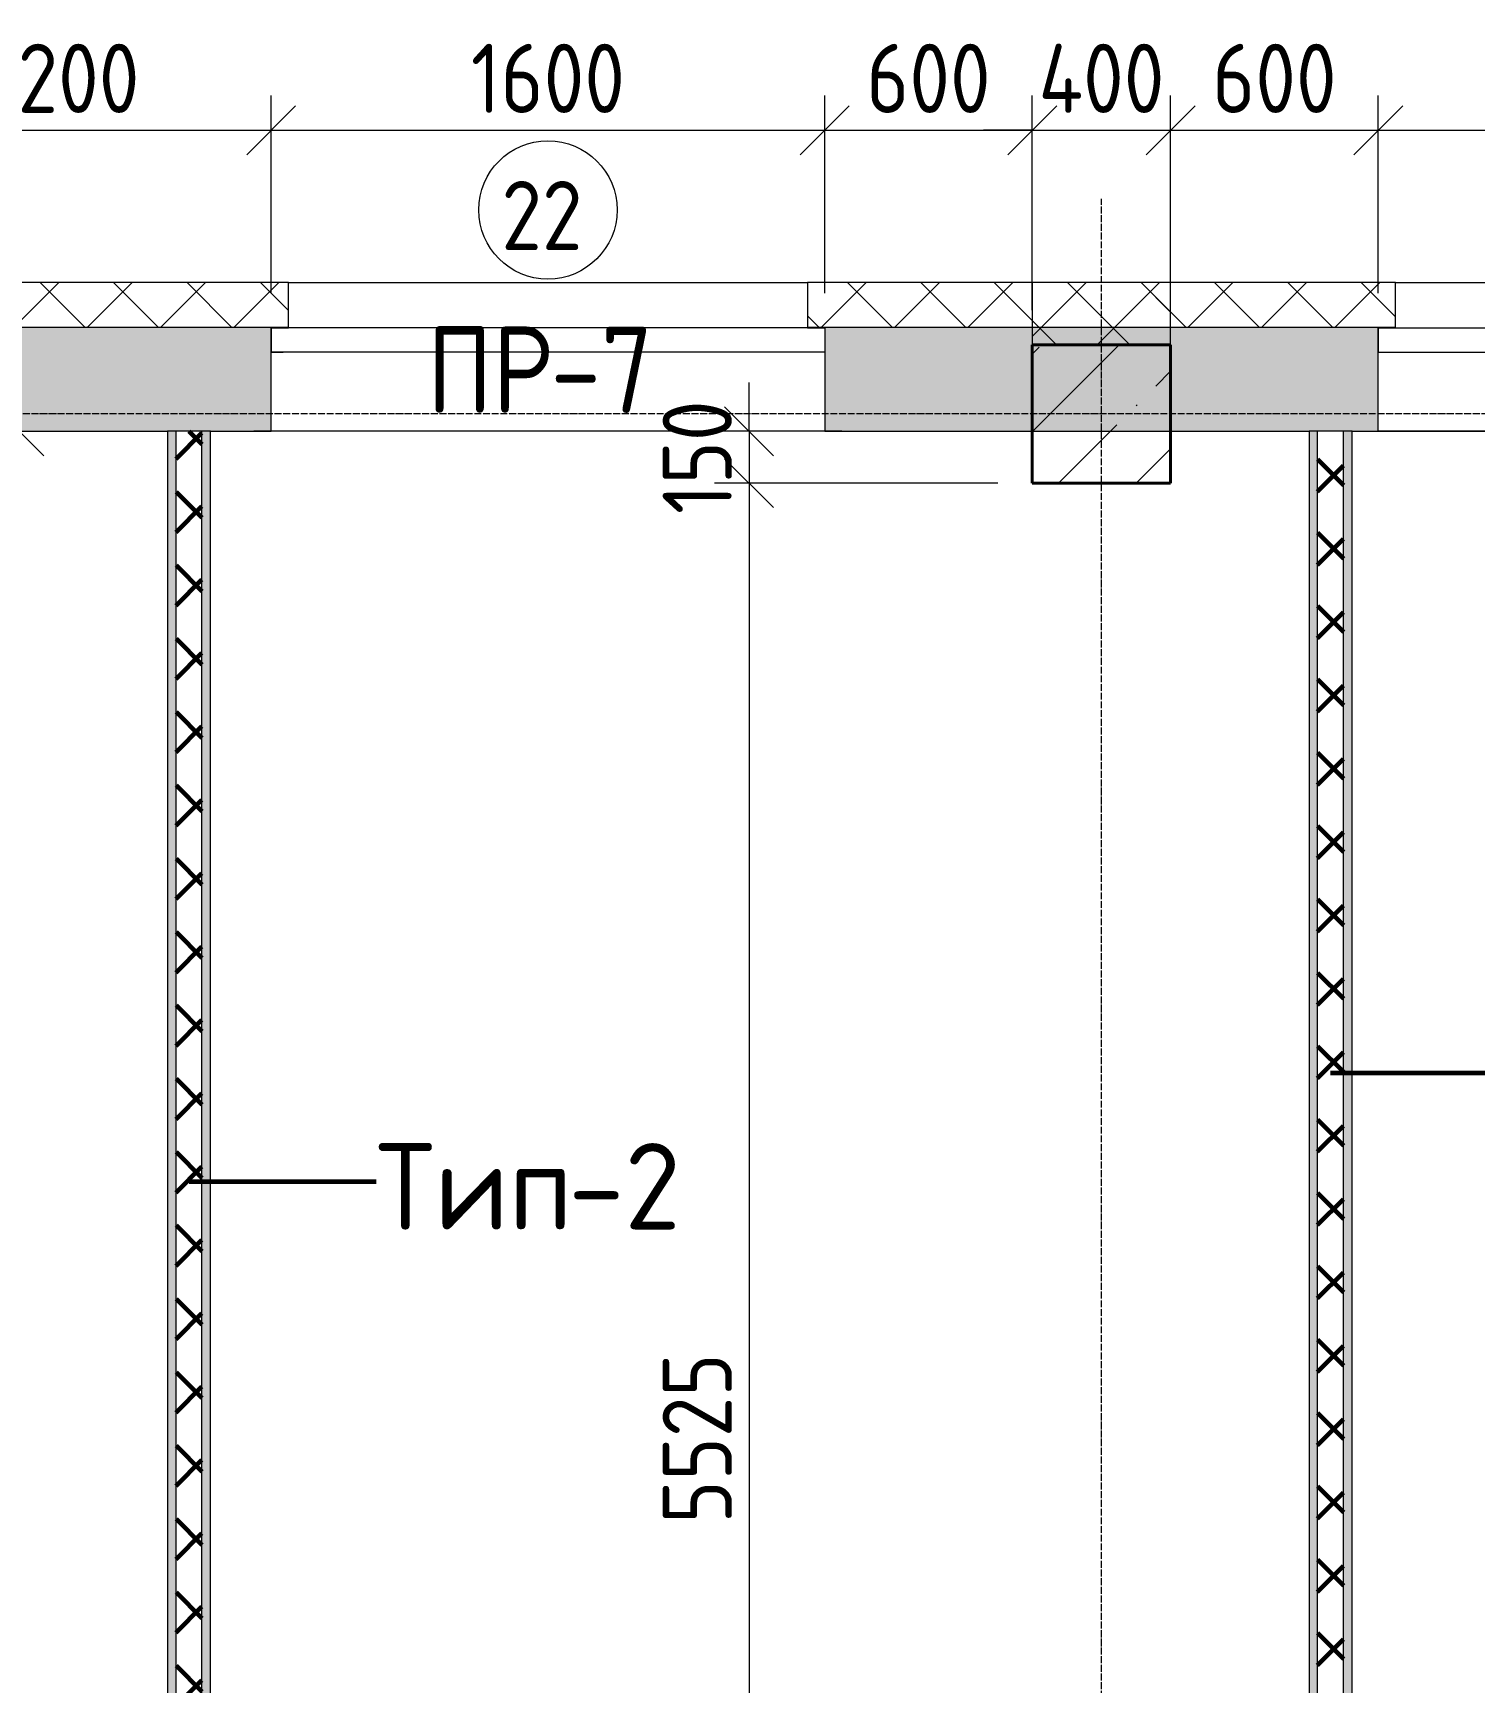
# Model space of a CAD drawing. Header units: millimetres. Extents: x -60946 to 138510, y -262288 to 24501.
# Drawn here: x 30721 to 34886, y -192890 to -188122 of the extents above; entities that cross this region are included whole.
import ezdxf

# ---------------------------------------------------------------- set-up
doc = ezdxf.new("R2010")
doc.units = ezdxf.units.MM
doc.linetypes.add('ADSK_Линия сетки', pattern=[25, 20, -2.5, 0, -2.5])
for name, color, linetype, lineweight in [('2)Тип-2', 3, 'Continuous', 60), ('_ Окна', 7, 'Continuous', 18), ('Марки', 7, 'Continuous', 20), ('Марки окон', 7, 'Continuous', 20), ('Несущие колонны', 7, 'Continuous', 18), ('Окна', 7, 'Continuous', 9), ('Оси', 7, 'Continuous', 9), ('Размеры', 7, 'Continuous', 9), ('Стены внутренние', 7, 'Continuous', 18), ('Стены наружные', 7, 'Continuous', 18), ('Стены штриховка', 7, 'Continuous', 9)]:
    doc.layers.add(name, color=color, linetype=linetype, lineweight=lineweight)
doc.styles.add('GOST Common_2', font='', dxfattribs={"width": 0.9, "height": 250})
doc.styles.add('GOST Common_3', font='', dxfattribs={"width": 0.9, "height": 200})
doc.styles.add('GOST Common_4', font='', dxfattribs={"height": 250})
doc.styles.get('GOST Common_2').set_extended_font_data('GOST Common')
doc.styles.get('GOST Common_3').set_extended_font_data('GOST Common')
doc.styles.get('GOST Common_4').set_extended_font_data('GOST Common')
doc.dimstyles.new('ADSK_Основной_2_0_1', dxfattribs={"dimscale": 304.8, "dimtxt": 201.142999, "dimasz": 0.463911, "dimexe": 0.328084, "dimexo": 0.328084, "dimgap": 0.164042, "dimtad": 1, "dimdec": 3, "dimrnd": 0.001, "dimdsep": 46, "dimtxsty": 'GOST Common_3', "dimblk1": 'OBLIQUE', "dimblk2": 'OBLIQUE', "dimsah": 1, "dimcen": 0.09, "dimdle": 0.328084, "dimazin": 2, "dimtfac": 1, "dimtdec": 4, "dimtix": 1, "dimtmove": 1, "dimatfit": 3, "dimfxl": 1, "dimtvp": 1, "dimtolj": 1, "dimtzin": 0, "dimlwd": 20, "dimlwe": 20, "dimarcsym": 2})
doc.dimstyles.new('ADSK_Основной_2_0_2', dxfattribs={"dimscale": 304.8, "dimtxt": 201.142999, "dimasz": 0.463911, "dimexe": 0.328084, "dimexo": 0.328084, "dimgap": 0.164042, "dimtad": 1, "dimdec": 3, "dimrnd": 0.001, "dimdsep": 46, "dimtxsty": 'GOST Common_3', "dimblk1": 'OBLIQUE', "dimblk2": 'OBLIQUE', "dimsah": 1, "dimcen": 0.09, "dimdle": 0.328084, "dimazin": 2, "dimtfac": 1, "dimtdec": 4, "dimtix": 1, "dimtmove": 0, "dimatfit": 3, "dimfxl": 1, "dimtvp": 1, "dimtolj": 1, "dimtzin": 0, "dimlwd": 20, "dimlwe": 20, "dimarcsym": 2})
pattern_1 = [(45, (9.36, -198628.46), (-106.066, 106.066), []), (135, (9.36, -198628.46), (-106.066, -106.066), [])]

# ---------------------------------------------------------------- blocks, each defined once
blk = doc.blocks.new('ОКНО L03 _2СТ_RS - ОК-5_1600х2000h-3556607-Кладочный план 4-го этажа')
at = {"layer": '_ Окна'}
for p, q in [((-838.1, -79), (761.9, -79)), ((-838.1, -149), (-838.1, -79)), ((-838.1, -79), (-803.1, -79)), ((-818.1, -79), (-38.1, -79)), ((-38.1, -79), (741.9, -79)), ((761.9, -79), (726.9, -79)), ((761.9, -149), (761.9, -79)), ((-838.1, -149), (761.9, -149)), ((-838.1, -149), (-833.1, -149)), ((-818.1, -149), (-38.1, -149)), ((-38.1, -149), (741.9, -149)), ((761.9, -149), (756.9, -149))]:
    blk.add_line(p, q, dxfattribs=at)
at = {"layer": 'Окна'}
blk.add_line((-888.1, 150), (811.9, 150), dxfattribs=at)
blk = doc.blocks.new('ADSK_КолоннаЖБ_Прямоугольная - 400x400 мм-1807143-Кладочный план 4-го этажа')
at = {"layer": 'Несущие колонны', "lineweight": 40}
for p, q in [((-200, 200), (200, 200)), ((-200, -200), (-200, 200)), ((200, 200), (200, -200)), ((200, -200), (-200, -200))]:
    blk.add_line(p, q, dxfattribs=at)
blk = doc.blocks.new('ОКНО L03 _2СТ_RS - ОК-5_1600х2000h-3556615-Кладочный план 4-го этажа')
at = {"layer": '_ Окна'}
for p, q in [((-838.1, 149), (761.9, 149)), ((-838.1, 149), (-838.1, 79)), ((-838.1, 149), (-833.1, 149)), ((-818.1, 149), (-38.1, 149)), ((-38.1, 149), (741.9, 149)), ((761.9, 149), (756.9, 149)), ((761.9, 149), (761.9, 79)), ((-838.1, 79), (761.9, 79)), ((-838.1, 79), (-803.1, 79)), ((-818.1, 79), (-38.1, 79)), ((-38.1, 79), (741.9, 79)), ((761.9, 79), (726.9, 79))]:
    blk.add_line(p, q, dxfattribs=at)
at = {"layer": 'Окна'}
blk.add_line((-888.1, -150), (811.9, -150), dxfattribs=at)
blk = doc.blocks.new('_Oblique')
at = {"color": 0, "linetype": 'ByBlock', "lineweight": -2}
blk.add_line((-0.5, -0.5), (0.5, 0.5), dxfattribs=at)
blk = doc.blocks.new('*D5920')
at = {"layer": 'Defpoints', "color": 0, "transparency": 16777216}
for p in [(31409.4, -188403), (30209.4, -188974.5), (31409.4, -188974.5)]:
    blk.add_point(p, dxfattribs=at)
at = {"layer": 'Размеры', "color": 0, "lineweight": 20, "transparency": 16777216}
for p, q in [((30209.4, -188874.5), (30209.4, -188303)), ((31409.4, -188874.5), (31409.4, -188303)), ((30109.4, -188403), (31509.4, -188403))]:
    blk.add_line(p, q, dxfattribs=at)
at = {"layer": 'Размеры', "color": 0, "lineweight": 20, "transparency": 16777216, "xscale": 141.4, "yscale": 141.4, "zscale": 141.4, "rotation": 180}
blk.add_blockref('_Oblique', (30209.4, -188403), dxfattribs=at)
at = {"layer": 'Размеры', "color": 0, "lineweight": 20, "transparency": 16777216, "xscale": 141.4, "yscale": 141.4, "zscale": 141.4}
blk.add_blockref('_Oblique', (31409.4, -188403), dxfattribs=at)
at = {"layer": 'Размеры', "color": 0, "lineweight": 9, "transparency": 16777216, "insert": (30809.4, -188253), "char_height": 200, "width": 560.473, "attachment_point": 5, "style": 'GOST Common_3'}
blk.add_mtext('\\A1;1200', dxfattribs=at)
blk = doc.blocks.new('*D5921')
at = {"layer": 'Defpoints', "color": 0, "transparency": 16777216}
for p in [(33009.4, -188403), (31409.4, -188974.5), (33009.4, -188974.5)]:
    blk.add_point(p, dxfattribs=at)
at = {"layer": 'Размеры', "color": 0, "lineweight": 20, "transparency": 16777216}
for p, q in [((31409.4, -188874.5), (31409.4, -188303)), ((33009.4, -188874.5), (33009.4, -188303)), ((31309.4, -188403), (33109.4, -188403))]:
    blk.add_line(p, q, dxfattribs=at)
at = {"layer": 'Размеры', "color": 0, "lineweight": 20, "transparency": 16777216, "xscale": 141.4, "yscale": 141.4, "zscale": 141.4, "rotation": 180}
blk.add_blockref('_Oblique', (31409.4, -188403), dxfattribs=at)
at = {"layer": 'Размеры', "color": 0, "lineweight": 20, "transparency": 16777216, "xscale": 141.4, "yscale": 141.4, "zscale": 141.4}
blk.add_blockref('_Oblique', (33009.4, -188403), dxfattribs=at)
at = {"layer": 'Размеры', "color": 0, "lineweight": 9, "transparency": 16777216, "insert": (32209.4, -188253), "char_height": 200, "width": 560.473, "attachment_point": 5, "style": 'GOST Common_3'}
blk.add_mtext('\\A1;1600', dxfattribs=at)
blk = doc.blocks.new('*D5922')
at = {"layer": 'Defpoints', "color": 0, "transparency": 16777216}
for p in [(33609.4, -188403), (33009.4, -188974.5), (33609.4, -189023.5)]:
    blk.add_point(p, dxfattribs=at)
at = {"layer": 'Размеры', "color": 0, "lineweight": 20, "transparency": 16777216}
for p, q in [((33009.4, -188874.5), (33009.4, -188303)), ((33609.4, -188923.5), (33609.4, -188303)), ((32909.4, -188403), (33709.4, -188403))]:
    blk.add_line(p, q, dxfattribs=at)
at = {"layer": 'Размеры', "color": 0, "lineweight": 20, "transparency": 16777216, "xscale": 141.4, "yscale": 141.4, "zscale": 141.4, "rotation": 180}
blk.add_blockref('_Oblique', (33009.4, -188403), dxfattribs=at)
at = {"layer": 'Размеры', "color": 0, "lineweight": 20, "transparency": 16777216, "xscale": 141.4, "yscale": 141.4, "zscale": 141.4}
blk.add_blockref('_Oblique', (33609.4, -188403), dxfattribs=at)
at = {"layer": 'Размеры', "color": 0, "lineweight": 9, "transparency": 16777216, "insert": (33309.4, -188253), "char_height": 200, "width": 454.106, "attachment_point": 5, "style": 'GOST Common_3'}
blk.add_mtext('\\A1;600', dxfattribs=at)
blk = doc.blocks.new('*D5923')
at = {"layer": 'Defpoints', "color": 0, "transparency": 16777216}
for p in [(34009.4, -188403), (33609.4, -189023.5), (34009.4, -189023.5)]:
    blk.add_point(p, dxfattribs=at)
at = {"layer": 'Размеры', "color": 0, "lineweight": 20, "transparency": 16777216}
for p, q in [((33609.4, -188923.5), (33609.4, -188303)), ((34009.4, -188923.5), (34009.4, -188303)), ((33609.4, -188403), (33468, -188403)), ((33609.4, -188403), (34009.4, -188403)), ((34009.4, -188403), (34150.8, -188403))]:
    blk.add_line(p, q, dxfattribs=at)
at = {"layer": 'Размеры', "color": 0, "lineweight": 20, "transparency": 16777216, "xscale": 141.4, "yscale": 141.4, "zscale": 141.4}
blk.add_blockref('_Oblique', (33609.4, -188403), dxfattribs=at)
at = {"layer": 'Размеры', "color": 0, "lineweight": 20, "transparency": 16777216, "xscale": 141.4, "yscale": 141.4, "zscale": 141.4, "rotation": 180}
blk.add_blockref('_Oblique', (34009.4, -188403), dxfattribs=at)
at = {"layer": 'Размеры', "color": 0, "lineweight": 9, "transparency": 16777216, "insert": (33809.4, -188253), "char_height": 200, "width": 474.561, "attachment_point": 5, "style": 'GOST Common_3'}
blk.add_mtext('\\A1;400', dxfattribs=at)
blk = doc.blocks.new('*D5924')
at = {"layer": 'Defpoints', "color": 0, "transparency": 16777216}
for p in [(34609.4, -188403), (34609.4, -188974.5), (34009.4, -189023.5)]:
    blk.add_point(p, dxfattribs=at)
at = {"layer": 'Размеры', "color": 0, "lineweight": 20, "transparency": 16777216}
for p, q in [((34009.4, -188923.5), (34009.4, -188303)), ((34609.4, -188874.5), (34609.4, -188303)), ((33909.4, -188403), (34709.4, -188403))]:
    blk.add_line(p, q, dxfattribs=at)
at = {"layer": 'Размеры', "color": 0, "lineweight": 20, "transparency": 16777216, "xscale": 141.4, "yscale": 141.4, "zscale": 141.4, "rotation": 180}
blk.add_blockref('_Oblique', (34009.4, -188403), dxfattribs=at)
at = {"layer": 'Размеры', "color": 0, "lineweight": 20, "transparency": 16777216, "xscale": 141.4, "yscale": 141.4, "zscale": 141.4}
blk.add_blockref('_Oblique', (34609.4, -188403), dxfattribs=at)
at = {"layer": 'Размеры', "color": 0, "lineweight": 9, "transparency": 16777216, "insert": (34309.4, -188253), "char_height": 200, "width": 454.106, "attachment_point": 5, "style": 'GOST Common_3'}
blk.add_mtext('\\A1;600', dxfattribs=at)
blk = doc.blocks.new('*D5925')
at = {"layer": 'Defpoints', "color": 0, "transparency": 16777216}
for p in [(36209.4, -188403), (34609.4, -188974.5), (36209.4, -188974.5)]:
    blk.add_point(p, dxfattribs=at)
at = {"layer": 'Размеры', "color": 0, "lineweight": 20, "transparency": 16777216}
for p, q in [((34609.4, -188874.5), (34609.4, -188303)), ((36209.4, -188874.5), (36209.4, -188303)), ((34509.4, -188403), (36309.4, -188403))]:
    blk.add_line(p, q, dxfattribs=at)
at = {"layer": 'Размеры', "color": 0, "lineweight": 20, "transparency": 16777216, "xscale": 141.4, "yscale": 141.4, "zscale": 141.4, "rotation": 180}
blk.add_blockref('_Oblique', (34609.4, -188403), dxfattribs=at)
at = {"layer": 'Размеры', "color": 0, "lineweight": 20, "transparency": 16777216, "xscale": 141.4, "yscale": 141.4, "zscale": 141.4}
blk.add_blockref('_Oblique', (36209.4, -188403), dxfattribs=at)
at = {"layer": 'Размеры', "color": 0, "lineweight": 9, "transparency": 16777216, "insert": (35409.4, -188253), "char_height": 200, "width": 560.473, "attachment_point": 5, "style": 'GOST Common_3'}
blk.add_mtext('\\A1;1600', dxfattribs=at)
blk = doc.blocks.new('*D6072')
at = {"layer": 'Defpoints', "color": 0, "transparency": 16777216}
for p in [(30581.5, -189273.5), (30681.5, -189273.5), (30581.5, -194948.5)]:
    blk.add_point(p, dxfattribs=at)
at = {"layer": 'Размеры', "color": 0, "lineweight": 20, "transparency": 16777216}
for p, q in [((30681.5, -195048.5), (30681.5, -189173.5)), ((30681.5, -189273.5), (30781.5, -189273.5)), ((30681.5, -194948.5), (30781.5, -194948.5))]:
    blk.add_line(p, q, dxfattribs=at)
at = {"layer": 'Размеры', "color": 0, "lineweight": 20, "transparency": 16777216, "xscale": 141.4, "yscale": 141.4, "zscale": 141.4}
for p, rotation in [((30681.5, -189273.5), 90), ((30681.5, -194948.5), 270)]:
    blk.add_blockref('_Oblique', p, dxfattribs=dict(at, rotation=rotation))
at = {"layer": 'Размеры', "color": 0, "lineweight": 9, "transparency": 16777216, "insert": (30531.5, -192111), "char_height": 200, "width": 605.475, "attachment_point": 5, "rotation": 90, "style": 'GOST Common_3'}
blk.add_mtext('\\A1;5675', dxfattribs=at)
blk = doc.blocks.new('*D6074')
at = {"layer": 'Defpoints', "color": 0, "transparency": 16777216}
for p in [(32890.9, -189273.5), (32790.9, -189423.5), (33609.4, -189423.5)]:
    blk.add_point(p, dxfattribs=at)
at = {"layer": 'Размеры', "color": 0, "lineweight": 20, "transparency": 16777216}
for p, q in [((32790.9, -189273.5), (32790.9, -189132.1)), ((32790.9, -189273.5), (32690.9, -189273.5)), ((32790.9, -189273.5), (32790.9, -189423.5)), ((33509.4, -189423.5), (32690.9, -189423.5)), ((32790.9, -189423.5), (32790.9, -189564.9))]:
    blk.add_line(p, q, dxfattribs=at)
at = {"layer": 'Размеры', "color": 0, "lineweight": 20, "transparency": 16777216, "xscale": 141.4, "yscale": 141.4, "zscale": 141.4}
for p, rotation in [((32790.9, -189273.5), 270), ((32790.9, -189423.5), 90)]:
    blk.add_blockref('_Oblique', p, dxfattribs=dict(at, rotation=rotation))
at = {"layer": 'Размеры', "color": 0, "lineweight": 9, "transparency": 16777216, "insert": (32640.9, -189348.5), "char_height": 200, "width": 409.104, "attachment_point": 5, "rotation": 90, "style": 'GOST Common_3'}
blk.add_mtext('\\A1;150', dxfattribs=at)
blk = doc.blocks.new('*D6075')
at = {"layer": 'Defpoints', "color": 0, "transparency": 16777216}
for p in [(33609.4, -189423.5), (32790.9, -194948.5), (33134.4, -194948.5)]:
    blk.add_point(p, dxfattribs=at)
at = {"layer": 'Размеры', "color": 0, "lineweight": 20, "transparency": 16777216}
for p, q in [((32790.9, -189323.5), (32790.9, -195048.5)), ((33509.4, -189423.5), (32690.9, -189423.5)), ((33034.4, -194948.5), (32690.9, -194948.5))]:
    blk.add_line(p, q, dxfattribs=at)
at = {"layer": 'Размеры', "color": 0, "lineweight": 20, "transparency": 16777216, "xscale": 141.4, "yscale": 141.4, "zscale": 141.4}
for p, rotation in [((32790.9, -189423.5), 90), ((32790.9, -194948.5), 270)]:
    blk.add_blockref('_Oblique', p, dxfattribs=dict(at, rotation=rotation))
at = {"layer": 'Размеры', "color": 0, "lineweight": 9, "transparency": 16777216, "insert": (32640.9, -192186), "char_height": 200, "width": 605.475, "attachment_point": 5, "rotation": 90, "style": 'GOST Common_3'}
blk.add_mtext('\\A1;5525', dxfattribs=at)
blk = doc.blocks.new('М_окна1 - Маркировка типоразмера-1510237-Кладочный план 4-го этажа')
at = {"layer": 'Марки окон'}
blk.add_circle((0, 0), 2, dxfattribs=at)

msp = doc.modelspace()

# ---------------------------------------------------------------- hatches: boundary and pattern name
at = {"layer": '2)Тип-2'}
for points in [[(31134.3615, -194973.4914), (31134.3615, -189273.4914), (31109.3615, -189273.4914), (31109.3615, -194973.4914)], [(31234.3615, -194973.4914), (31234.3615, -189273.4914), (31209.3615, -189273.4914), (31209.3615, -194973.4914)], [(34509.3615, -195798.4914), (34534.3615, -195798.4914), (34534.3615, -189273.4914), (34509.3615, -189273.4914), (34509.3615, -195773.4914)]]:
    msp.add_hatch(color=256, dxfattribs=at).paths.add_polyline_path(points)
h = msp.add_hatch(dxfattribs=at)
h.set_pattern_fill('FP_4', color=256, style=0, pattern_type=2)
h.set_pattern_definition(pattern_1)
h.paths.add_polyline_path([(31209.3615, -194973.4914), (31209.3615, -189273.4914), (31134.3615, -189273.4914), (31134.3615, -194973.4914)])
h = msp.add_hatch(color=256, dxfattribs=at)
h.paths.add_polyline_path([(34409.3615, -195698.4914), (34434.3615, -195698.4914), (34434.3615, -195023.4914), (34409.3615, -195023.4914), (34409.3615, -195673.4914)])
h.paths.add_polyline_path([(34409.3615, -194973.4914), (34434.3615, -194973.4914), (34434.3615, -189273.4914), (34409.3615, -189273.4914), (34409.3615, -194948.4914)])
h = msp.add_hatch(dxfattribs=at)
h.set_pattern_fill('FP_4', color=256, style=0, pattern_type=2)
h.set_pattern_definition(pattern_1)
h.paths.add_polyline_path([(34434.3615, -195773.4914), (34509.3615, -195773.4914), (34509.3615, -189273.4914), (34434.3615, -189273.4914), (34434.3615, -195698.4914)])
at = {"layer": 'Несущие колонны', "lineweight": 9}
h = msp.add_hatch(dxfattribs=at)
h.set_pattern_fill('FP_1', color=256, style=0, pattern_type=2)
h.set_pattern_definition([(45, (9.36, -198628.46), (-224.5064, 224.5064), []), (45, (233.87, -198628.46), (-224.5064, 224.5064), [396.875, -79.375, 3.353, -76.022])])
h.paths.add_polyline_path([(33609.3615, -189423.4914), (34009.3615, -189423.4914), (34009.3615, -189023.4914), (33609.3615, -189023.4914)])
at = {"layer": 'Стены внутренние', "lineweight": 9}
h = msp.add_hatch(dxfattribs=at)
h.set_pattern_fill('FP_2', color=256, style=0, pattern_type=2)
h.set_pattern_definition([(45, (9.36, -198628.46), (84.18955, 308.69595), [396.875, -79.375, 3.353, -76.022])])
h.paths.add_polyline_path([(41809.3615, -189273.4914), (42009.3615, -189273.4914), (42009.3615, -188973.4914), (39009.3615, -188974.4914), (39009.3615, -189273.4914), (41759.3615, -189273.4914)])
h.paths.add_polyline_path([(31209.3615, -189273.4914), (31409.3615, -189273.4914), (31409.3615, -188974.4914), (30209.3615, -188974.4914), (30209.3615, -189273.4914), (31134.3615, -189273.4914)])
h.paths.add_polyline_path([(27484.3615, -189273.4914), (28609.3615, -189273.4914), (28609.3615, -188974.4914), (27009.3615, -188974.4914), (27009.3615, -189273.4914)])
h.paths.add_polyline_path([(33009.3615, -189273.4914), (34609.3615, -189273.4914), (34609.3615, -188974.4914), (33009.3615, -188974.4914)])
h.paths.add_polyline_path([(36209.3615, -189273.4914), (37409.3615, -189273.4914), (37409.3615, -188974.4914), (36209.3615, -188974.4914)])
h.paths.add_polyline_path([(22434.3615, -189273.4914), (22609.3615, -189273.4914), (22609.3615, -188974.4914), (21009.3615, -188974.4914), (21009.3615, -189273.4914)])
h.paths.add_polyline_path([(24209.3615, -189273.4914), (25409.3615, -189273.4914), (25409.3615, -188974.4914), (24209.3615, -188974.4914)])
h.paths.add_polyline_path([(15609.3615, -189273.4914), (16609.3615, -189273.4914), (16609.3615, -188974.4914), (12609.3615, -188973.4914), (12609.3615, -189273.4914), (15584.3615, -189273.4914)])
h.paths.add_polyline_path([(19409.3615, -189273.4914), (19409.3615, -188974.4914), (18209.3615, -188974.4914), (18209.3615, -189273.4914), (19034.3615, -189273.4914)])
at = {"layer": 'Стены наружные', "lineweight": 9}
h = msp.add_hatch(dxfattribs=at)
h.set_pattern_fill('FP_4', color=256, style=0, pattern_type=2)
h.set_pattern_definition(pattern_1)
h.paths.add_polyline_path([(41829.3615, -188973.4914), (41829.3615, -188843.4914), (38959.3615, -188843.4914), (38959.3615, -188973.4914), (41247.1123, -188973.4914)])
h.paths.add_polyline_path([(31459.3615, -188973.4914), (31459.3615, -188843.4914), (30159.3615, -188843.4914), (30159.3615, -188973.4914)])
h.paths.add_polyline_path([(34659.3615, -188973.4914), (34659.3615, -188843.4914), (32959.3615, -188843.4914), (32959.3615, -188973.4914), (32996.6974, -188973.4914)])
h.paths.add_polyline_path([(36296.8633, -188973.4914), (37459.3615, -188973.4914), (37459.3615, -188843.4914), (36159.3615, -188843.4914), (36159.3615, -188973.4914)])
h.paths.add_polyline_path([(24159.3615, -188973.4914), (25459.3615, -188973.4914), (25459.3615, -188843.4914), (24159.3615, -188843.4914)])
h.paths.add_polyline_path([(20959.3615, -188973.4914), (22659.3615, -188973.4914), (22659.3615, -188843.4914), (20959.3615, -188843.4914)])
h.paths.add_polyline_path([(28659.3615, -188973.4914), (28659.3615, -188843.4914), (26959.3615, -188843.4914), (26959.3615, -188973.4914)])
h.paths.add_polyline_path([(19459.3615, -188973.4914), (19459.3615, -188843.4914), (18159.3615, -188843.4914), (18159.3615, -188973.4914)])
h.paths.add_polyline_path([(16495.8676, -188973.4914), (16659.3615, -188973.4914), (16659.3615, -188843.4914), (12789.3615, -188843.4914), (12789.3615, -188973.4914), (13195.7017, -188973.4914)])
h = msp.add_hatch(dxfattribs=at)
h.set_pattern_fill('FP_4', color=256, style=0, pattern_type=2)
h.set_pattern_definition(pattern_1)
h.paths.add_polyline_path([(34009.3615, -189023.4914), (34009.3615, -188843.4914), (33609.3615, -188843.4914), (33609.3615, -189023.4914)])

# ---------------------------------------------------------------- linework, layer by layer
at = {"layer": '2)Тип-2'}
for p, q in [((34471.8615, -191128.4657), (35141.8149, -191128.4657)), ((31171.8615, -191442.7542), (31712.5189, -191442.7542))]:
    msp.add_line(p, q, dxfattribs=at)
at = {"layer": 'Несущие колонны', "lineweight": 9}
for p, q in [((34009.3615, -189023.4914), (33609.3615, -189023.4914)), ((33609.3615, -189023.4914), (33609.3615, -189423.4914)), ((34009.3615, -189423.4914), (34009.3615, -189023.4914)), ((33609.3615, -189423.4914), (34009.3615, -189423.4914))]:
    msp.add_line(p, q, dxfattribs=at)
at = {"layer": 'Оси', "linetype": 'ADSK_Линия сетки', "lineweight": 5}
for p, q in [((33809.3615, -209602.3427), (33809.3615, -188601.0153)), ((62563.3938, -189223.4914), (-25230.7352, -189223.4914))]:
    msp.add_line(p, q, dxfattribs=at)
at = {"layer": 'Стены внутренние', "lineweight": 5}
for p, q in [((31409.3615, -189273.4914), (31409.3615, -188974.4914)), ((31409.3615, -188974.4914), (31459.3615, -188974.4914)), ((31459.3615, -188974.4914), (31459.3615, -188973.4914)), ((32959.3615, -188973.4914), (32959.3615, -188974.4914)), ((32959.3615, -188974.4914), (33009.3615, -188974.4914)), ((33009.3615, -188974.4914), (33009.3615, -189273.4914)), ((34609.3615, -189273.4914), (34609.3615, -188974.4914)), ((34609.3615, -188974.4914), (34659.3615, -188974.4914)), ((34659.3615, -188974.4914), (34659.3615, -188973.4914)), ((30209.3615, -189273.4914), (31109.3615, -189273.4914)), ((31109.3615, -189273.4914), (31109.3615, -194948.4914)), ((31234.3615, -189273.4914), (31409.3615, -189273.4914)), ((31234.3615, -194948.4914), (31234.3615, -189273.4914)), ((33009.3615, -189273.4914), (31409.3615, -189273.4914)), ((33009.3615, -189273.4914), (34409.3615, -189273.4914)), ((34409.3615, -189273.4914), (34409.3615, -194948.4914)), ((34534.3615, -189273.4914), (34609.3615, -189273.4914)), ((34534.3615, -195798.4914), (34534.3615, -189273.4914)), ((36209.3615, -189273.4914), (34609.3615, -189273.4914))]:
    msp.add_line(p, q, dxfattribs=at)
at = {"layer": 'Стены наружные', "lineweight": 9}
for p, q in [((31459.3615, -188843.4914), (30159.3615, -188843.4914)), ((31459.3615, -188973.4914), (31459.3615, -188843.4914)), ((31459.3615, -188843.4914), (32959.3615, -188843.4914)), ((34659.3615, -188843.4914), (32959.3615, -188843.4914)), ((32959.3615, -188843.4914), (32959.3615, -188973.4914)), ((33609.3615, -188843.4914), (33609.3615, -189023.4914)), ((34009.3615, -189023.4914), (34009.3615, -188843.4914)), ((34659.3615, -188973.4914), (34659.3615, -188843.4914)), ((34659.3615, -188843.4914), (36159.3615, -188843.4914)), ((33609.3615, -189023.4914), (34009.3615, -189023.4914))]:
    msp.add_line(p, q, dxfattribs=at)
at = {"layer": 'Стены штриховка', "lineweight": 9}
for p, q in [((31459.3615, -188973.4914), (30159.3615, -188973.4914)), ((34659.3615, -188973.4914), (32959.3615, -188973.4914)), ((31234.3615, -189273.4914), (31109.3615, -189273.4914)), ((31134.3615, -194973.4914), (31134.3615, -189273.4914)), ((31209.3615, -194973.4914), (31209.3615, -189273.4914)), ((34534.3615, -189273.4914), (34409.3615, -189273.4914)), ((34434.3615, -195698.4914), (34434.3615, -189273.4914)), ((34509.3615, -195773.4914), (34509.3615, -189273.4914))]:
    msp.add_line(p, q, dxfattribs=at)

# ---------------------------------------------------------------- block references
at = {"layer": 'Марки окон', "lineweight": 9, "xscale": 99.99999999999993, "yscale": 99.99999999999993, "zscale": 99.99999999999993}
msp.add_blockref('М_окна1 - Маркировка типоразмера-1510237-Кладочный план 4-го этажа', (32209.3615, -188633.4914), dxfattribs=at)
at = {"layer": 'Несущие колонны', "lineweight": 9, "rotation": 89.9999999999999}
msp.add_blockref('ADSK_КолоннаЖБ_Прямоугольная - 400x400 мм-1807143-Кладочный план 4-го этажа', (33809.3615, -189223.4914), dxfattribs=at)
at = {"layer": 'Окна', "lineweight": 9, "rotation": 180}
msp.add_blockref('ОКНО L03 _2СТ_RS - ОК-5_1600х2000h-3556607-Кладочный план 4-го этажа', (32171.2615, -189123.4914), dxfattribs=at)
at = {"layer": 'Окна'}
msp.add_blockref('ОКНО L03 _2СТ_RS - ОК-5_1600х2000h-3556615-Кладочный план 4-го этажа', (35447.4615, -189123.4914), dxfattribs=at)

# ---------------------------------------------------------------- texts
at = {"layer": '2)Тип-2', "color": 116, "lineweight": 9, "true_color": 0x008040, "char_height": 250, "attachment_point": 1, "style": 'GOST Common_4'}
for s, insert, width in [('Тип', (31712.5189, -191331.8271), 673.4175), ('-2', (32268.1439, -191331.8271), 432.91125)]:
    msp.add_mtext(s, dxfattribs=dict(at, insert=insert, width=width))
at = {"layer": 'Марки', "lineweight": 9, "char_height": 250, "attachment_point": 1, "style": 'GOST Common_2'}
for s, insert, width in [('ПР', (31859.4307, -188970.5103), 432.91125), ('-7', (32216.6182, -188970.5103), 389.620125)]:
    msp.add_mtext(s, dxfattribs=dict(at, insert=insert, width=width))
at = {"layer": 'Марки окон', "lineweight": 5, "insert": (32074.8041, -188549.7061), "char_height": 200, "width": 317.46825, "attachment_point": 1, "style": 'GOST Common_3'}
msp.add_mtext('22', dxfattribs=at)

# ---------------------------------------------------------------- dimensions: what is measured, and where the dimension line sits
at = {"layer": 'Размеры', "lineweight": 9}
for base, p1, p2, override, picture, middle in [((31409.3615, -188402.9949), (30209.3615, -188974.4914), (31409.3615, -188974.4914), {"dimpost": '<>', "dimfxl": 1200}, '*D5920', (30809.3615, -188252.9949)), ((33009.3615, -188402.9949), (31409.3615, -188974.4914), (33009.3615, -188974.4914), {"dimpost": '<>', "dimfxl": 1600}, '*D5921', (32209.3615, -188252.9949)), ((33609.3615, -188402.9949), (33009.3615, -188974.4914), (33609.3615, -189023.4914), {"dimpost": '<>', "dimfxl": 601.997508}, '*D5922', (33309.3615, -188252.9949)), ((34009.3615, -188402.9949), (33609.3615, -189023.4914), (34009.3615, -189023.4914), {"dimpost": '<>', "dimfxl": 400}, '*D5923', (33809.3615, -188252.9949)), ((34609.3615, -188402.9949), (34009.3615, -189023.4914), (34609.3615, -188974.4914), {"dimpost": '<>', "dimfxl": 601.997508}, '*D5924', (34309.3615, -188252.9949)), ((36209.3615, -188402.9949), (34609.3615, -188974.4914), (36209.3615, -188974.4914), {"dimpost": '<>', "dimfxl": 1600}, '*D5925', (35409.3615, -188252.9949))]:
    dim = msp.add_linear_dim(base=base, p1=p1, p2=p2, dimstyle='ADSK_Основной_2_0_1', override=override, dxfattribs=at)
    dim.commit()
    dim.dimension.update_dxf_attribs({"geometry": picture, "text_midpoint": middle})
for base, p1, p2, override, picture, middle in [((32790.8753, -189423.4914), (32890.8602, -189273.4914), (33609.3615, -189423.4914), {"dimpost": '<>', "dimfxl": 733.991918}, '*D6074', (32640.8753, -189348.4914)), ((30681.4616, -189273.4914), (30581.4767, -194948.4914), (30581.4767, -189273.4914), {"dimpost": '<>', "dimfxl": 5675}, '*D6072', (30531.4616, -192110.9914)), ((32790.8753, -194948.4914), (33609.3615, -189423.4914), (33134.3615, -194948.4914), {"dimpost": '<>', "dimfxl": 5545.380961}, '*D6075', (32640.8753, -192185.9914))]:
    dim = msp.add_linear_dim(base=base, p1=p1, p2=p2, angle=90, dimstyle='ADSK_Основной_2_0_2', override=override, dxfattribs=at)
    dim.commit()
    dim.dimension.update_dxf_attribs({"geometry": picture, "text_midpoint": middle})

doc.saveas('drawing.dxf')
